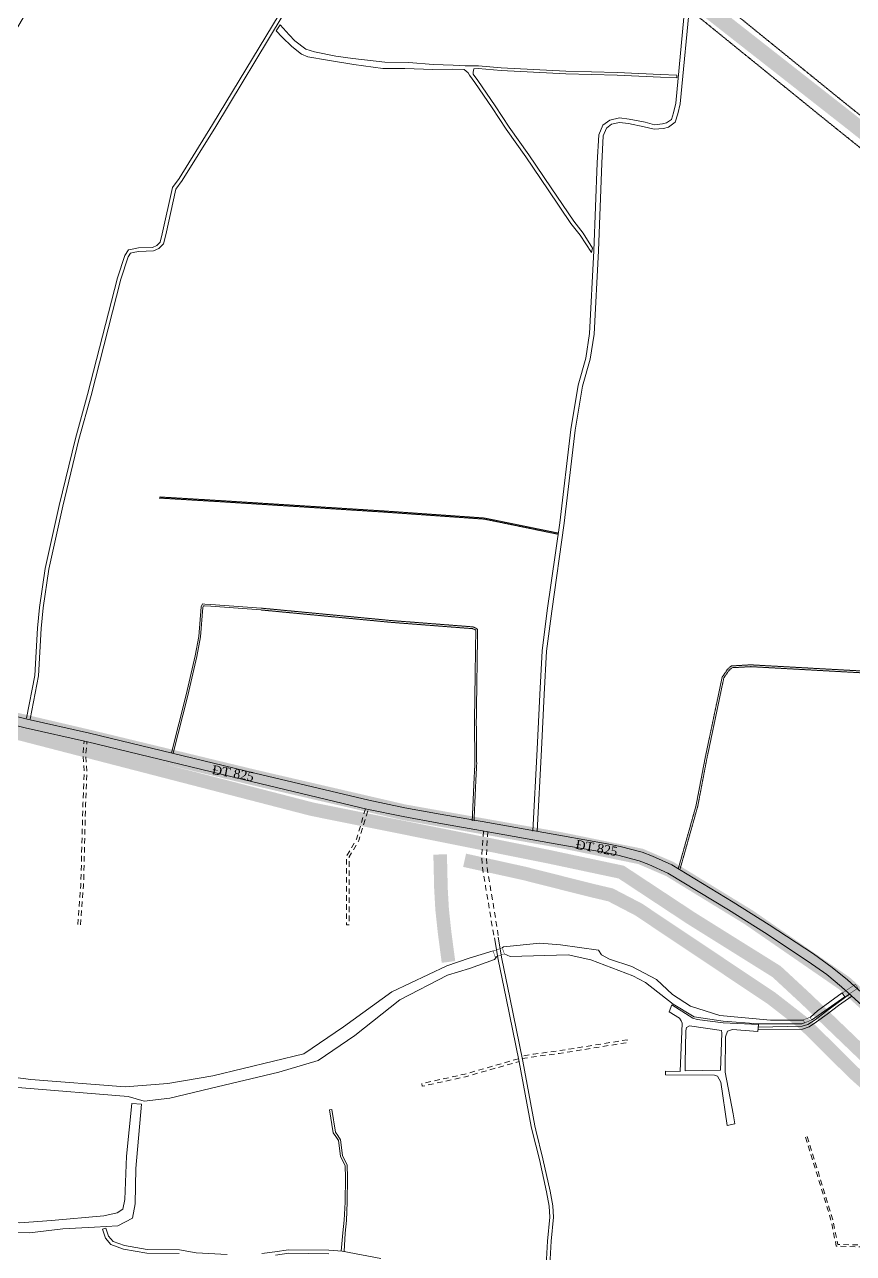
# Model space of a CAD drawing. Header units: metres. Extents: x 556238 to 587446, y 1177111 to 1219372.
# Drawn here: x 575507 to 576422, y 1198130 to 1199487 of the extents above; entities that cross this region are included whole.
import ezdxf

# ---------------------------------------------------------------- set-up
doc = ezdxf.new("R2010")
doc.units = ezdxf.units.M
doc.header["$MEASUREMENT"] = 0
for name, pattern in [('ACAD_ISO03W100', [30, 12, -18]), ('DASHED2', [0.375, 0.25, -0.125]), ('Xr_GT Ben Luc$0$ACAD_ISO05W100', [33, 24, -3, 0, -3, 0, -3]), ('Xr_Nen GT$0$DASHED', [0.75, 0.5, -0.25]), ('Xr_Nen GT$0$MON', [10, 6, -4])]:
    doc.linetypes.add(name, pattern=pattern)
doc.layers.add('DUONG GIAO THONG', color=7, linetype='Continuous')
for name, color, linetype, lineweight in [('PHL_VUNG CAP NUOC', 4, 'Xr_GT Ben Luc$0$ACAD_ISO05W100', 40), ('Pipe Existing_DTDH', 4, 'ACAD_ISO03W100', 40), ('Xr_Nen GT$0$CAU-CONG', 4, 'Continuous', 0), ('Xr_Nen GT$0$DUONG BT-NEN BT', 38, 'Continuous', 0), ('Xr_Nen GT$0$DUONG NHUA', 38, 'Continuous', 0), ('Xr_Nen GT$0$DUONG_DA', 38, 'Xr_Nen GT$0$MON', 0), ('Xr_Nen GT$1$SONG_HO', 250, 'Continuous', 0)]:
    doc.layers.add(name, color=color, linetype=linetype, lineweight=lineweight)
doc.styles.add('Xr_Nen GT$0$ROMANS', font='romans.shx')
doc.linetypes.add('Xr_Nen GT$0$TAL_N_P', pattern='A,2,[130,ltypeshp.shx,S=1,R=0,X=0,Y=-1],4,[130,ltypeshp.shx,S=2,R=0,X=0,Y=-2],2', length=8)
doc.linetypes.add('Xr_Nen GT$0$TAL_N_T', pattern='A,2,[130,ltypeshp.shx,S=1,R=0,X=0,Y=1],4,[130,ltypeshp.shx,S=2,R=0,X=0,Y=2],2', length=8)

# ---------------------------------------------------------------- blocks, each defined once
blk = doc.blocks.new('GT CHINH')
at = {"layer": 'DUONG GIAO THONG', "color": 9, "ltscale": 5, "const_width": 17.5}
for points in [[(11758.5, -2144.4), (11756.8, -2087.5), (11765.2, -1950.3), (11769, -1899.9), (11762.3, -1846.3), (11754.7, -1703.3), (11742, -1474.3), (11731.5, -1436.9), (11711.9, -1407.1), (11640.7, -1341.3), (11469.5, -1181), (11146.8, -884.7), (11078.8, -823.2), (11020.2, -770.3), (10914.6, -697.4), (10827.4, -644), (10795.2, -630.1), (10708.1, -612.3), (10533.8, -581.3), (10368.2, -542.9), (10185.4, -498.7), (10068.3, -471.3)], [(9600.3, 1241.1), (10380.2, 697.4), (10412.9, 663), (11029.8, 179.5), (11728, -375.9), (11871.1, -480.9), (11920.5, -513), (11974.9, -539.4), (12017.6, -557.2), (12082.5, -571.6), (12223.9, -599.7), (12749, -698.9), (12818.4, -714), (12898.7, -727.7), (12974.7, -733), (13015.1, -731.5), (13104.1, -722.6), (13602.9, -678.1), (13998.1, -636.4), (14123.6, -617.4), (14474.4, -540.8)]]:
    blk.add_lwpolyline(points, dxfattribs=at)
blk = doc.blocks.new('DTDH_EXISTING_PIPE')
at = {"layer": 'Pipe Existing_DTDH', "color": 3, "linetype": 'DASHED2', "ltscale": 200, "const_width": 15, "elevation": 0.8, "flags": 128}
for points in [[(299.1, -1601.8), (225.6, -1689.8), (77.2, -1896), (-11.3, -2040.1), (-169.7, -2299.3), (-221.1, -2360.2), (-265.3, -2418), (-320, -2488.8), (-398.2, -2594), (-440.4, -2650.1), (-483.7, -2705.8), (-530.4, -2771.4), (-541.3, -2785.3), (-547.5, -2791), (-551.7, -2792.2), (-564.3, -2769.6), (-572, -2741), (-590.4, -2702.8), (-601.5, -2688.1), (-604.9, -2687.4), (-612.8, -2688.1), (-665, -2696.1), (-671.7, -2566), (-674.9, -2437.5), (-677.1, -2370.9), (-680.8, -2325.8), (-688, -2295.8), (-695.7, -2281.4), (-712.8, -2259.2), (-810.3, -2163), (-952.9, -2032.8), (-1398.1, -1605.1), (-1431, -1574.6), (-1525.7, -1515.4), (-1602.5, -1464.7), (-1681.1, -1448), (-1944, -1395.2), (-2376.7, -1283.2), (-2428.1, -1265.9)], [(-886.6, -2116.8), (-955.1, -2053.1), (-1001, -2009.8), (-1068.3, -1946.8), (-1116.8, -1899.7), (-1211.2, -1809.9), (-1266.6, -1757.1), (-1345.7, -1686.4), (-1400.1, -1632.5), (-1436.6, -1604.1), (-1583.5, -1505.9), (-1614.2, -1489.9), (-1637.8, -1484.3), (-1709.8, -1466.1), (-1775.5, -1451.6)]]:
    blk.add_lwpolyline(points, dxfattribs=at)
at = {"layer": 'Pipe Existing_DTDH', "color": 3, "linetype": 'DASHED2', "ltscale": 800, "const_width": 15, "elevation": 0.8, "flags": 128}
blk.add_lwpolyline([(-1793.3, -1563.9), (-1797.6, -1531.3), (-1800.3, -1506.1), (-1801.6, -1483.1), (-1802.5, -1445.2)], dxfattribs=at)

msp = doc.modelspace()

# ---------------------------------------------------------------- linework, layer by layer
at = {"layer": 'PHL_VUNG CAP NUOC', "color": 13, "ltscale": 5, "const_width": 10}
msp.add_lwpolyline([(575459.90607, 1198727.15504), (575576.96232, 1198699.74477), (575759.72849, 1198655.59797), (575925.38727, 1198617.21235), (576099.63346, 1198586.19001), (576186.78006, 1198568.36678), (576218.94424, 1198554.49092), (576306.13663, 1198501.06794), (576411.78893, 1198428.14328), (576470.34093, 1198375.26813), (576538.38921, 1198313.8174), (576861.07796, 1198017.42477), (577032.26935, 1197857.15532), (577103.50952, 1197791.36221), (577123.04115, 1197761.56253), (577133.60171, 1197724.21689), (577146.27072, 1197495.12877), (577153.82235, 1197352.15622), (577160.55216, 1197298.53275), (577156.75774, 1197248.18315), (577148.41046, 1197110.98471), (577150.04058, 1197054.11173)], dxfattribs=at)
at = {"layer": 'Xr_Nen GT$0$CAU-CONG', "const_width": 0.5, "flags": 128}
for points in [[(576033.89628, 1198467.41001), (576023.84779, 1198463.81341), (576026.20671, 1198457.22285), (576036.2552, 1198460.81945)], [(576426.68663, 1198422.94065), (576412.1215, 1198413.31337), (576409.36444, 1198417.48454), (576423.92957, 1198427.11181)], [(576375.39246, 1198387.60608), (576367.74075, 1198384.57104), (576366.45029, 1198387.82445), (576374.102, 1198390.85949)]]:
    msp.add_lwpolyline(points, close=True, dxfattribs=at)
at = {"layer": 'Xr_Nen GT$0$DUONG BT-NEN BT', "flags": 128}
for points in [[(575617.08587, 1199232.07797), (575621.10165, 1199238.37738), (575627.31515, 1199239.67693), (575632.33315, 1199240.57688), (575647.89531, 1199241.18914), (575652.56958, 1199243.25299), (575656.37917, 1199246.95393), (575658.60163, 1199256.07085), (575669.77579, 1199307.13216), (575677.07714, 1199317.26079), (575714.13267, 1199376.79815), (575787.49734, 1199498.35712)], [(575620.89376, 1199230.85323), (575623.58904, 1199234.81106), (575628.0778, 1199235.74989), (575632.76689, 1199236.59085), (575648.81393, 1199237.22219), (575654.84192, 1199239.88375), (575659.99257, 1199244.8875), (575662.49904, 1199255.16949), (575673.5059, 1199305.46632), (575680.40135, 1199315.03189), (575717.54312, 1199374.7078), (575790.84245, 1199496.15851)], [(575767.57061, 1198842.6538), (575712.14055, 1198846.68435), (575705.53494, 1198847.21246), (575703.04783, 1198847.50474), (575701.32625, 1198843.99511), (575698.78998, 1198811.17218), (575694.82318, 1198789.81179), (575684.88081, 1198746.72606), (575668.62929, 1198682.81131)], [(575767.42556, 1198840.65907), (575711.98833, 1198844.69014), (575705.33846, 1198845.22179), (575704.2201, 1198845.35321), (575703.29076, 1198843.45864), (575700.77583, 1198810.91182), (575696.78167, 1198789.40416), (575686.8246, 1198746.25473), (575670.56761, 1198682.31846)], [(575859.30182, 1198131.95047), (575860.49063, 1198152.38202), (575861.81388, 1198166.27725), (575862.81244, 1198186.50017), (575863.21201, 1198213.80433), (575862.87244, 1198227.24274), (575857.59437, 1198237.95179), (575855.39631, 1198255.34179), (575852.44068, 1198260.21511), (575849.73015, 1198263.93137), (575845.7291, 1198288.69441), (575843.26111, 1198288.29565), (575847.35763, 1198262.94174), (575850.35821, 1198258.82779), (575852.98277, 1198254.50035), (575855.16665, 1198237.2225), (575860.38711, 1198226.63034), (575860.71155, 1198213.79104), (575860.31334, 1198186.58013), (575859.31973, 1198166.4575), (575857.99999, 1198152.59902), (575856.0823, 1198132.42014)]]:
    msp.add_lwpolyline(points, dxfattribs=at)
at = {"layer": 'Xr_Nen GT$0$DUONG NHUA', "flags": 128}
for points in [[(576067.56153, 1198596.24565), (576072.42337, 1198686.80735), (576075.33751, 1198747.40247), (576077.9533, 1198795.39114), (576083.58648, 1198840.01154), (576097.39954, 1198936.99716), (576109.57482, 1199040.08465), (576117.74226, 1199088.96256), (576126.06934, 1199118.80134), (576130.32747, 1199145.97714), (576135.11109, 1199237.45697), (576138.89178, 1199334.40888), (576140.46346, 1199365.35383), (576144.92473, 1199375.96076), (576152.56118, 1199381.84268), (576163.27582, 1199384.28991), (576174.24128, 1199382.82901), (576191.6406, 1199379.32365), (576202.12485, 1199376.63743), (576210.96581, 1199377.54683), (576215.32142, 1199378.63496), (576220.65913, 1199382.57722), (576222.90161, 1199389.92224), (576225.48566, 1199400.52236), (576236.71983, 1199518.886)], [(576072.55434, 1198595.97761), (576077.41693, 1198686.55324), (576080.33097, 1198747.1463), (576082.9362, 1198794.94137), (576088.54213, 1198839.34587), (576102.35802, 1198936.35134), (576114.52623, 1199039.37898), (576122.62993, 1199087.87544), (576130.96385, 1199117.73873), (576135.30716, 1199145.45821), (576140.106, 1199237.229), (576143.88683, 1199334.18465), (576145.41252, 1199364.22402), (576149.02178, 1199372.80523), (576154.74353, 1199377.21237), (576163.5097, 1199379.21457), (576173.41648, 1199377.89472), (576190.52561, 1199374.44782), (576201.74854, 1199371.57234), (576211.83193, 1199372.60954), (576217.49474, 1199374.02424), (576224.95874, 1199379.5369), (576227.72548, 1199388.59906), (576230.4291, 1199399.68971), (576241.70693, 1199518.5133)], [(575508.734, 1198720.92386), (575517.85979, 1198768.29684), (575520.8293, 1198820.43326), (575523.06547, 1198843.3005), (575529.27318, 1198886.24577), (575544.88831, 1198956.10212), (575562.60082, 1199029.92254), (575576.09831, 1199078.58262), (575609.12249, 1199207.31865), (575617.08587, 1199232.07797)], [(575512.66178, 1198720.16723), (575521.83812, 1198767.8026), (575524.81822, 1198820.12476), (575527.03752, 1198842.81947), (575533.21018, 1198885.5223), (575548.78518, 1198955.19913), (575566.47404, 1199028.92101), (575579.96319, 1199077.55098), (575612.96718, 1199206.20832), (575620.89376, 1199230.85323)], [(575361.52225, 1198751.47143), (575361.52225, 1198751.47143), (575398.65066, 1198746.76477), (575412.61561, 1198744.07853), (575509.42335, 1198719.9824), (575578.09534, 1198704.61489), (575760.89648, 1198660.45964), (575886.60895, 1198630.42174), (575926.3412, 1198622.12101), (575965.55265, 1198615.06939), (576017.84326, 1198605.93901), (576100.50987, 1198591.11261), (576149.63505, 1198582.43086), (576164.00163, 1198579.5004), (576188.3346, 1198573.12829), (576199.80857, 1198568.6116), (576221.28006, 1198558.92238), (576288.8677, 1198517.82904), (576328.7371, 1198492.76703), (576377.55602, 1198460.73738), (576398.35522, 1198445.71221), (576415.05733, 1198431.92877), (576541.74028, 1198317.52824)], [(576025.55263, 1198478.4461), (576029.4809, 1198454.59051), (576038.22551, 1198411.79836), (576052.61858, 1198341.56282), (576065.98241, 1198270.20511), (576066.97611, 1198265.22845), (576074.91861, 1198233.42232), (576082.93645, 1198197.8305), (576085.78439, 1198182.04111), (576086.51876, 1198170.07418), (576083.78981, 1198143.57686), (576081.22505, 1198097.12105)], [(576029.50353, 1198479.0714), (576033.41528, 1198455.31617), (576042.14452, 1198412.59921), (576056.54397, 1198342.33254), (576069.90966, 1198270.96491), (576070.88003, 1198266.10512), (576078.81065, 1198234.34652), (576086.85762, 1198198.62542), (576089.76251, 1198182.52027), (576090.53137, 1198169.99124), (576087.77849, 1198143.26153), (576085.21614, 1198096.84941)], [(576417.49393, 1198416.25696), (576403.27436, 1198406.09583), (576390.7679, 1198396.54155), (576379.37098, 1198388.05133), (576371.43794, 1198382.81197), (576364.95635, 1198380.71237), (576316.54189, 1198379.81903)], [(576419.88049, 1198414.0666), (576405.05656, 1198403.68208), (576392.57469, 1198394.14658), (576381.09513, 1198385.5948), (576372.7507, 1198380.08374), (576365.45776, 1198377.72132), (576316.38031, 1198376.95278)], [(575596.31937, 1198157.92721), (575592.51495, 1198156.69174)], [(575730.17451, 1198128.54448), (575696.0981, 1198130.65866), (575677.67023, 1198133.79028), (575642.00599, 1198134.29229), (575616.70078, 1198138.43509), (575604.22801, 1198143.18305), (575599.25649, 1198148.88284), (575596.31937, 1198157.92721)], [(575592.51495, 1198156.69174), (575595.70461, 1198146.86973), (575601.87068, 1198139.8004), (575615.65556, 1198134.55296), (575641.65278, 1198130.29687), (575677.30484, 1198129.79503)], [(575899.95314, 1198124.11005), (575857.34874, 1198132.32716), (575842.63895, 1198133.40711), (575798.06278, 1198133.97872), (575782.98185, 1198131.70883), (575768.46705, 1198129.84936)], [(575783.53373, 1198127.74684), (575798.33661, 1198129.97488), (575842.46671, 1198129.40899)]]:
    msp.add_lwpolyline(points, dxfattribs=at)
at = {"layer": 'Xr_Nen GT$0$DUONG NHUA'}
msp.add_lwpolyline([(575410.46189, 1198734.30949), (575507.12343, 1198710.24975), (575575.8293, 1198694.87465), (575758.56051, 1198650.7363), (575884.424, 1198620.66231), (575924.43334, 1198612.3037), (575963.80763, 1198605.22279), (576016.10055, 1198596.092), (576098.75704, 1198581.26742), (576147.76526, 1198572.60634), (576161.73396, 1198569.75704), (576185.22553, 1198563.60526), (576195.9182, 1198559.39613), (576216.60842, 1198550.05947), (576283.60889, 1198509.32313), (576323.33282, 1198484.35256), (576371.88243, 1198452.49961), (576392.23849, 1198437.79456), (576408.52054, 1198424.35778), (576535.03815, 1198310.10655)], dxfattribs=at)
at = {"layer": 'Xr_Nen GT$0$DUONG NHUA', "flags": 128}
for points in [[(576282.44843, 1198271.23495), (576290.80402, 1198272.86373), (576288.8976, 1198284.01344), (576280.11908, 1198330.14245), (576280.40218, 1198369.26824), (576282.74976, 1198375.18612), (576288.02198, 1198377.36894), (576316.2564, 1198375.13039), (576316.73042, 1198382.63031), (576277.85758, 1198384.59598), (576249.05426, 1198388.10992), (576244.35909, 1198389.81598), (576221.1437, 1198404.33431), (576218.15587, 1198396.55044), (576229.6825, 1198389.65757), (576231.65664, 1198386.83191), (576232.56365, 1198384.21951), (576230.3503, 1198330.8542), (576214.24212, 1198331.282), (576214.24212, 1198327.1644), (576268.41774, 1198326.6716), (576271.54537, 1198325.51369), (576275.43784, 1198319.04942)], [(576235.8778, 1198340.02217), (576236.6521, 1198375.68387), (576237.40585, 1198379.5036), (576240.74391, 1198381.27896), (576275.96176, 1198375.95293), (576276.50014, 1198373.04778), (576274.77381, 1198332.32801), (576235.87853, 1198331.57466)]]:
    msp.add_lwpolyline(points, close=True, dxfattribs=at)
at = {"layer": 'Xr_Nen GT$0$DUONG_DA', "linetype": 'Xr_Nen GT$0$DASHED', "flags": 128}
for points in [[(576240.34097, 1199504.1215), (576386.46126, 1199385.49784), (576589.14892, 1199222.40875), (576790.15735, 1199066.29022), (576985.98073, 1198911.06881), (577078.52302, 1198838.34189), (577113.2514, 1198845.34228), (577003.32796, 1198933.04782), (576807.44189, 1199088.31892), (576606.51429, 1199244.37467), (576404.06171, 1199407.27462), (576242.7823, 1199538.20479)], [(576228.53247, 1198555.5516), (576247.92203, 1198624.48711), (576257.93164, 1198676.93817), (576276.71289, 1198766.3661), (576282.90118, 1198775.34718), (576286.82742, 1198778.79964), (576308.27095, 1198780.00547), (576457.94459, 1198771.71333), (576559.81075, 1198759.28829), (576568.18621, 1198760.96208), (576571.46391, 1198761.9325), (576578.64268, 1198789.02015), (576591.75422, 1198872.72525), (576601.97637, 1198970.75468), (576606.78348, 1199001.80724), (576614.34226, 1199006.05587), (576625.78085, 1199005.46964), (576640.76364, 1199005.74952), (576646.07779, 1199009.76444), (576651.94434, 1199039.93377), (576655.64237, 1199043.46093), (576720.51468, 1199039.94152), (576732.44447, 1199042.51539), (576734.66896, 1199049.18356), (576736.6591, 1199066.37107), (576737.53072, 1199107.17396)], [(576230.45776, 1198555.01007), (576249.87052, 1198624.02805), (576259.89273, 1198676.54515), (576278.58765, 1198765.56202), (576284.40768, 1198774.00865), (576287.62937, 1198776.84158), (576308.27178, 1198778.00236), (576457.768, 1198769.72005), (576559.88758, 1198757.2641), (576568.66705, 1198759.01863), (576573.10927, 1198760.33382), (576580.60252, 1198788.60811), (576593.73809, 1198872.46661), (576603.96043, 1198970.49783), (576608.61117, 1199000.54026), (576614.81779, 1199004.02887), (576625.74831, 1199003.46868), (576641.45075, 1199003.76201), (576647.89476, 1199008.63055), (576653.78591, 1199038.9264), (576656.39721, 1199041.41704), (576720.67423, 1199037.92993), (576733.98085, 1199040.80085), (576736.63182, 1199048.74744), (576738.65662, 1199066.23425), (576739.47703, 1199105.66326)], [(576095.45035, 1198924.34159), (576014.18737, 1198940.95478), (575905.16792, 1198948.63982), (575726.20139, 1198959.98513), (575655.24005, 1198964.25896)], [(576095.69071, 1198925.51728), (576014.35043, 1198942.14626), (575905.24807, 1198949.83715), (575726.27542, 1198961.18284), (575655.31219, 1198965.45679)], [(576000.77768, 1198607.61939), (576002.74537, 1198651.72592), (576003.70903, 1198670.28234), (576003.27552, 1198717.23204), (576004.73191, 1198818.23888), (576004.44962, 1198818.50078), (576001.16548, 1198819.97513), (575911.05369, 1198826.96235), (575767.42556, 1198840.65907)], [(576002.7757, 1198607.53025), (576004.74306, 1198651.62949), (576005.70951, 1198670.23968), (576005.27565, 1198717.22686), (576006.74454, 1198819.09984), (576005.56876, 1198820.19065), (576001.66708, 1198821.94224), (575911.22591, 1198828.955), (575767.57061, 1198842.6538)]]:
    msp.add_lwpolyline(points, dxfattribs=at)
at = {"layer": 'Xr_Nen GT$0$DUONG_DA', "flags": 128}
for points in [[(575565.13626, 1198493.03863), (575568.58492, 1198536.09405), (575570.96099, 1198627.0691), (575572.45322, 1198661.94371), (575571.05421, 1198681.05622), (575572.16865, 1198695.70935)], [(575568.12668, 1198492.7991), (575571.58179, 1198535.93501), (575573.95931, 1198626.9658), (575575.45791, 1198661.98924), (575574.06439, 1198681.02673), (575575.36388, 1198694.98297)], [(575882.98664, 1198621.09125), (575872.90233, 1198587.29879), (575862.09466, 1198568.68984), (575861.78301, 1198492.72715), (575864.78299, 1198492.71485), (575865.09134, 1198567.87616), (575875.67528, 1198586.09989), (575885.86137, 1198620.23338)], [(576013.1085, 1198596.34767), (576011.34148, 1198569.74083), (576012.096, 1198556.0856), (576015.6038, 1198535.25049), (576024.99812, 1198478.32769), (576025.55263, 1198478.4461)], [(576018.0975, 1198596.01633), (576016.35064, 1198569.71299), (576017.07297, 1198556.64031), (576020.53575, 1198536.07263), (576029.93139, 1198479.14186), (576029.50353, 1198479.0714)], [(576056.02593, 1198345.00792), (576068.72723, 1198347.01247), (576096.84643, 1198350.71318), (576172.27357, 1198362.86409), (576171.79643, 1198365.82591), (576096.41204, 1198353.68189), (576068.33027, 1198349.98609), (576055.42616, 1198347.84701)], [(576051.8345, 1198344.81897), (575992.58647, 1198327.87865), (575945.05599, 1198317.49947), (575945.69601, 1198314.56853), (575993.31958, 1198324.96804), (576052.65921, 1198341.93456)], [(576433.56087, 1198137.0541), (576402.7508, 1198137.84169), (576397.16873, 1198165.44499), (576393.03065, 1198179.17909), (576381.6028, 1198217.10757), (576368.51409, 1198259.20309), (576370.42391, 1198259.79691), (576383.51523, 1198217.69298), (576394.94561, 1198179.75607), (576399.11058, 1198165.93275), (576404.3952, 1198139.80031), (576435.07238, 1198139.01612)]]:
    msp.add_lwpolyline(points, dxfattribs=at)
at = {"layer": 'Xr_Nen GT$1$SONG_HO', "linetype": 'Xr_Nen GT$0$TAL_N_P', "flags": 128}
msp.add_lwpolyline([(574363.11147, 1200804.47708), (574378.20714, 1200806.67163), (574379.0768, 1200790.74156), (574381.24245, 1200745.17014), (574384.28322, 1200717.77451), (574391.63543, 1200696.14746), (574417.061, 1200657.57296), (574523.6358, 1200475.72201), (574736.8215, 1200113.52463), (574893.70769, 1199855.36382), (574950.94884, 1199758.42258), (574978.05871, 1199708.43543), (575004.10894, 1199648.7077), (575044.70614, 1199554.0935), (575078.3165, 1199484.89321), (575119.05104, 1199392.15291), (575144.63657, 1199332.59991), (575154.08197, 1199315.69385), (575163.84908, 1199284.83015), (575173.78978, 1199259.49998), (575181.95298, 1199249.02805), (575190.3882, 1199243.10506), (575212.7822, 1199239.83913), (575249.8775, 1199236.8656), (575260.38265, 1199234.4524), (575272.11042, 1199228.95536), (575276.0755, 1199226.00923), (575276.52512, 1199219.4395), (575278.5357, 1199211.97902), (575283.26934, 1199209.09284), (575303.45043, 1199206.66148), (575328.95902, 1199204.14044), (575336.10918, 1199204.71931), (575335.99379, 1199231.57675), (575338.22591, 1199251.77056), (575341.20951, 1199263.11914), (575346.56503, 1199278.49258), (575354.67971, 1199296.60272), (575365.62468, 1199319.56016), (575374.49285, 1199336.19987), (575406.83118, 1199394.57854), (575447.79553, 1199461.55448), (575492.40764, 1199537.28065), (575516.10394, 1199580.90608), (575543.33713, 1199622.01402), (575565.20515, 1199649.43354), (575575.45784, 1199658.32532), (575598.47799, 1199670.64532), (575602.24779, 1199670.71412), (575615.17163, 1199659.54671), (575621.2454, 1199653.65566), (575623.16066, 1199649.50336), (575622.73862, 1199646.35667), (575614.91572, 1199639.24725), (575605.40645, 1199632.97639), (575591.85091, 1199628.63836), (575584.47684, 1199623.98446), (575573.61147, 1199610.91899), (575548.11773, 1199568.37957), (575485.49285, 1199461.73291), (575453.10726, 1199411.68371), (575397.01072, 1199310.89639), (575382.08116, 1199281.76098), (575377.93927, 1199271.46016), (575373.21954, 1199255.91268), (575371.5788, 1199229.49119), (575368.96811, 1199197.90148), (575359.75146, 1199106.83606), (575360.5205, 1199033.01254), (575357.65151, 1198970.52937), (575355.12768, 1198874.49482), (575354.90679, 1198821.06343), (575353.41679, 1198782.03172), (575353.73039, 1198771.87618), (575352.16619, 1198758.20047), (575347.57515, 1198739.87729), (575347.57515, 1198739.87729), (575347.03896, 1198736.31529), (575347.03896, 1198736.31529), (575330.91459, 1198664.43578), (575317.27525, 1198584.95531), (575296.54367, 1198529.32929), (575278.17669, 1198472.23451), (575280.17602, 1198452.07455), (575287.98569, 1198420.40847), (575278.89783, 1198400.79335), (575273.07174, 1198373.47139), (575273.07174, 1198362.75574), (575281.79611, 1198355.30927), (575369.65061, 1198340.92083), (575513.52894, 1198321.83201), (575617.49457, 1198314.02227), (575664.80298, 1198317.63777), (575714.27705, 1198326.19142), (575814.7893, 1198350.16546), (575858.82864, 1198379.99412), (575912.11004, 1198418.93524), (575972.76221, 1198447.58757), (575997.53405, 1198456.157), (576023.95047, 1198463.91699)], dxfattribs=at)
msp.add_lwpolyline([(575788.60945, 1199487.10206), (575798.48183, 1199475.80686), (575804.90897, 1199469.17157), (575817.11134, 1199459.93165), (575826.59996, 1199457.02295), (575850.14511, 1199452.42399), (575868.95632, 1199449.83323), (575904.38818, 1199445.84084), (575930.83899, 1199445.43574), (575957.78808, 1199443.16485), (575979.72925, 1199442.47793), (575993.05325, 1199441.71927), (576007.54582, 1199441.70256), (576032.81568, 1199439.58977), (576104.2733, 1199435.68357), (576160.88832, 1199434.18638), (576208.71279, 1199432.03201), (576226.7346, 1199431.37579), (576226.53786, 1199428.38179), (576208.59043, 1199429.03502), (576160.78096, 1199431.18935), (576104.15194, 1199432.68657), (576032.60836, 1199436.59698), (576007.51941, 1199438.69533), (576002.58977, 1199438.37155), (576001.773, 1199434.73842), (576001.76757, 1199432.53195), (576006.83678, 1199425.39113), (576026.2665, 1199397.50578), (576041.63907, 1199374.04539), (576063.26658, 1199343.44127), (576088.10367, 1199306.88763), (576112.93792, 1199269.99408), (576123.24923, 1199256.89874), (576133.69722, 1199240.22961), (576132.53154, 1199235.44273), (576119.97532, 1199254.59335), (576109.70388, 1199267.63761), (576084.79092, 1199304.64732), (576059.97973, 1199341.1629), (576038.3323, 1199371.79507), (576022.95276, 1199395.26647), (576003.56588, 1199423.09073), (575997.76537, 1199431.26111), (575996.25667, 1199434.07717), (575991.87171, 1199437.73412), (575979.03259, 1199438.08668), (575957.32797, 1199437.80124), (575926.47006, 1199438.55612), (575902.05493, 1199438.61728), (575870.18946, 1199443.10877), (575841.03717, 1199447.93249), (575819.34358, 1199451.72007), (575812.22798, 1199454.45297), (575801.73642, 1199462.96584), (575790.90912, 1199473.17614), (575784.16111, 1199480.34186)], close=True, dxfattribs=at)
at = {"layer": 'Xr_Nen GT$1$SONG_HO', "linetype": 'Xr_Nen GT$0$TAL_N_T', "flags": 128}
for points in [[(576366.70082, 1198387.65301), (576366.70082, 1198387.65301), (576365.79953, 1198387.46336), (576330.26347, 1198387.46768), (576274.27944, 1198392.69388), (576241.85479, 1198402.93699), (576221.8151, 1198415.82522), (576204.41532, 1198432.37649), (576177.02063, 1198446.6494), (576152.29073, 1198454.851), (576143.6131, 1198459.67169), (576140.20208, 1198464.8909), (576098.31048, 1198470.64266), (576075.34792, 1198472.5602), (576035.18094, 1198468.35025), (576033.82366, 1198467.31521)], [(574880.14072, 1197188.00645), (574879.79188, 1197148.61567), (574869.73404, 1197129.3987), (574862.32571, 1197098.76078), (574860.44473, 1197055.31564), (574852.59177, 1197041.56072), (574852.14964, 1197025.98836), (574860.10749, 1197016.37989), (574866.96007, 1197013.06663), (574873.37053, 1197031.06872), (574878.56581, 1197068.77087), (574878.17423, 1197109.87314), (574881.99195, 1197123.99412), (574888.72079, 1197123.59536), (574901.6843, 1197076.28118), (574907.51391, 1197045.38617), (574909.47001, 1197010.26042), (574948.58141, 1197008.15392), (574947.8789, 1197017.27907), (574935.44319, 1197088.38069), (574907.62976, 1197146.22156), (574901.8294, 1197163.60945), (574898.7544, 1197208.70942), (574955.56339, 1197221.66511), (574999.42759, 1197228.48993), (575066.30188, 1197241.95702), (575168.39112, 1197256.47379), (575252.25068, 1197263.83419), (575298.48264, 1197276.78988), (575328.33721, 1197285.65429), (575379.7466, 1197295.40976), (575430.24349, 1197316.71846), (575484.20919, 1197338.40526), (575565.29213, 1197368.62848), (575583.54605, 1197380.56134), (575704.97155, 1197413.19906), (575702.55582, 1197427.9842), (575673.36598, 1197424.26275), (575605.05915, 1197407.33718), (575580.80133, 1197400.79955), (575547.35035, 1197383.26797), (575453.11106, 1197347.44223), (575420.65616, 1197331.49879), (575404.35003, 1197324.1565), (575357.6462, 1197311.58412), (575313.412, 1197304.01833), (575269.39037, 1197292.7355), (575221.34941, 1197284.87697), (575157.9045, 1197273.50225), (575091.64138, 1197264.13493), (575016.71776, 1197253.1624), (574978.63772, 1197246.8114), (574942.70398, 1197241.07837), (574922.23744, 1197234.8249), (574902.10649, 1197225.47104), (574898.98618, 1197228.38784), (574897.97963, 1197250.01236), (574897.27913, 1197337.52637), (574899.83809, 1197387.41194), (574908.56483, 1197416.65031), (574924.32052, 1197473.16439), (574941.27115, 1197518.37262), (574954.10461, 1197557.69907), (574976.70857, 1197634.89175), (574985.26282, 1197671.80278), (574994.16076, 1197702.751), (574987.3208, 1197753.479), (574984.06966, 1197773.99714), (574987.66306, 1197789.21478), (575023.93905, 1197779.98162), (575121.81576, 1197768.35465), (575200.29357, 1197754.46603), (575258.7719, 1197749.55874), (575275.86621, 1197753.35462), (575315.92544, 1197786.48219), (575333.91167, 1197801.69171), (575362.78399, 1197797.90887), (575397.15506, 1197793.39329), (575441.25017, 1197795.32134), (575497.62163, 1197793.59034), (575549.88458, 1197788.19493), (575606.27748, 1197783.40788), (575672.56762, 1197790.37526), (575672.73624, 1197795.21916), (575619.02648, 1197797.76417), (575597.98927, 1197798.98643), (575555.81212, 1197804.28006), (575432.2918, 1197810.49283), (575370.49607, 1197814.78193), (575334.83907, 1197818.03955), (575324.95702, 1197816.51256), (575313.95428, 1197809.69191), (575269.71571, 1197774.14665), (575256.76044, 1197769.04513), (575205.4806, 1197773.22199), (575099.66841, 1197787.32474), (575059.65556, 1197790.90992), (574989.76097, 1197804.18401), (574986.89976, 1197807.85988), (574987.30854, 1197823.48248), (575001.7233, 1197899.02004), (575009.80561, 1197921.35635), (575019.92195, 1197939.2253), (575047.22745, 1197972.67559), (575060.21734, 1197996.31291), (575070.95395, 1198021.75797), (575092.93584, 1198061.44184), (575120.40573, 1198094.2189), (575135.53497, 1198137.87586), (575146.30528, 1198149.15881), (575169.06194, 1198153.672), (575201.72023, 1198155.75502), (575239.93749, 1198173.98135), (575250.41322, 1198189.49599), (575292.48061, 1198182.00039), (575323.40181, 1198176.61929), (575356.23387, 1198176.44571), (575375.16872, 1198180.09097), (575391.15045, 1198179.9174), (575420.33456, 1198170.54386), (575457.76607, 1198161.82655), (575492.68272, 1198152.97375), (575511.96499, 1198152.62661), (575548.7925, 1198156.96619), (575583.57107, 1198158.89547), (575609.62827, 1198160.45771), (575625.78371, 1198168.96332), (575628.56312, 1198184.75949), (575629.26785, 1198223.55401), (575635.78083, 1198294.71978), (575624.81401, 1198295.64153), (575618.96712, 1198237.29502), (575617.11891, 1198189.60161), (575615.17147, 1198178.64303), (575608.71442, 1198174.54635), (575594.05777, 1198171.37142), (575536.18394, 1198166.34371), (575501.13101, 1198163.78329), (575487.60186, 1198166.03644), (575410.7853, 1198186.8525), (575382.90691, 1198191.15401), (575362.26451, 1198190.64191), (575321.26697, 1198191.56368), (575262.2944, 1198199.46739), (575258.09219, 1198202.94956), (575262.19195, 1198215.9565), (575270.19504, 1198233.92895), (575274.39724, 1198254.3099), (575280.29976, 1198326.3927), (575282.07041, 1198342.39054), (575295.64049, 1198341.7742), (575376.78616, 1198325.43175), (575434.71032, 1198318.01063), (575503.63427, 1198312.66508), (575620.75016, 1198303.21424), (575638.49679, 1198298.17808), (575666.97345, 1198301.46531), (575711.30027, 1198311.98026), (575787.36242, 1198330.00936), (575830.76142, 1198343.13779), (575871.26894, 1198370.53494), (575920.85155, 1198410.02136), (575973.60222, 1198437.10422), (575997.69435, 1198444.69055), (576025.23303, 1198454.38202), (576028.05461, 1198457.81667)], [(576036.23498, 1198460.91691), (576042.57213, 1198457.86352), (576106.58133, 1198459.76766), (576131.59298, 1198454.09431), (576178.23946, 1198436.3406), (576192.02477, 1198429.06311), (576222.72143, 1198405.29025), (576245.87721, 1198391.07537), (576277.71287, 1198386.51148), (576316.62028, 1198383.31035), (576364.79233, 1198383.44658), (576367.7675, 1198384.61525), (576367.7675, 1198384.61525)], [(576375.21772, 1198387.61377), (576412.13101, 1198413.37802), (576409.43224, 1198417.52416), (576382.00185, 1198397.68873), (576374.12845, 1198390.87197)]]:
    msp.add_lwpolyline(points, dxfattribs=at)

# ---------------------------------------------------------------- texts
at = {"layer": 'Xr_Nen GT$0$DUONG NHUA', "char_height": 10, "attachment_point": 1, "rotation": 349.78341947, "style": 'Xr_Nen GT$0$ROMANS'}
for insert in [(575643.71439, 1198682.19813), (576045.103, 1198599.62745)]:
    msp.add_mtext_dynamic_manual_height_columns('\\pi72.1214;{\\fTimes New Roman|b0|i0|c0|p18;ĐT 825}', width=188.5398357, gutter_width=5, heights=[0], dxfattribs=dict(at, insert=insert))

# ---------------------------------------------------------------- next in the draw order: block references
at = {"layer": 'DUONG GIAO THONG'}
msp.add_blockref('GT CHINH', (565391.56753, 1199198.47471), dxfattribs=at)

# ---------------------------------------------------------------- next in the draw order: block references
at = {"layer": 'Pipe Existing_DTDH', "linetype": 'ByBlock'}
msp.add_blockref('DTDH_EXISTING_PIPE', (577767.86613, 1200015.74782, -0.796), dxfattribs=at)

doc.saveas('drawing.dxf')
